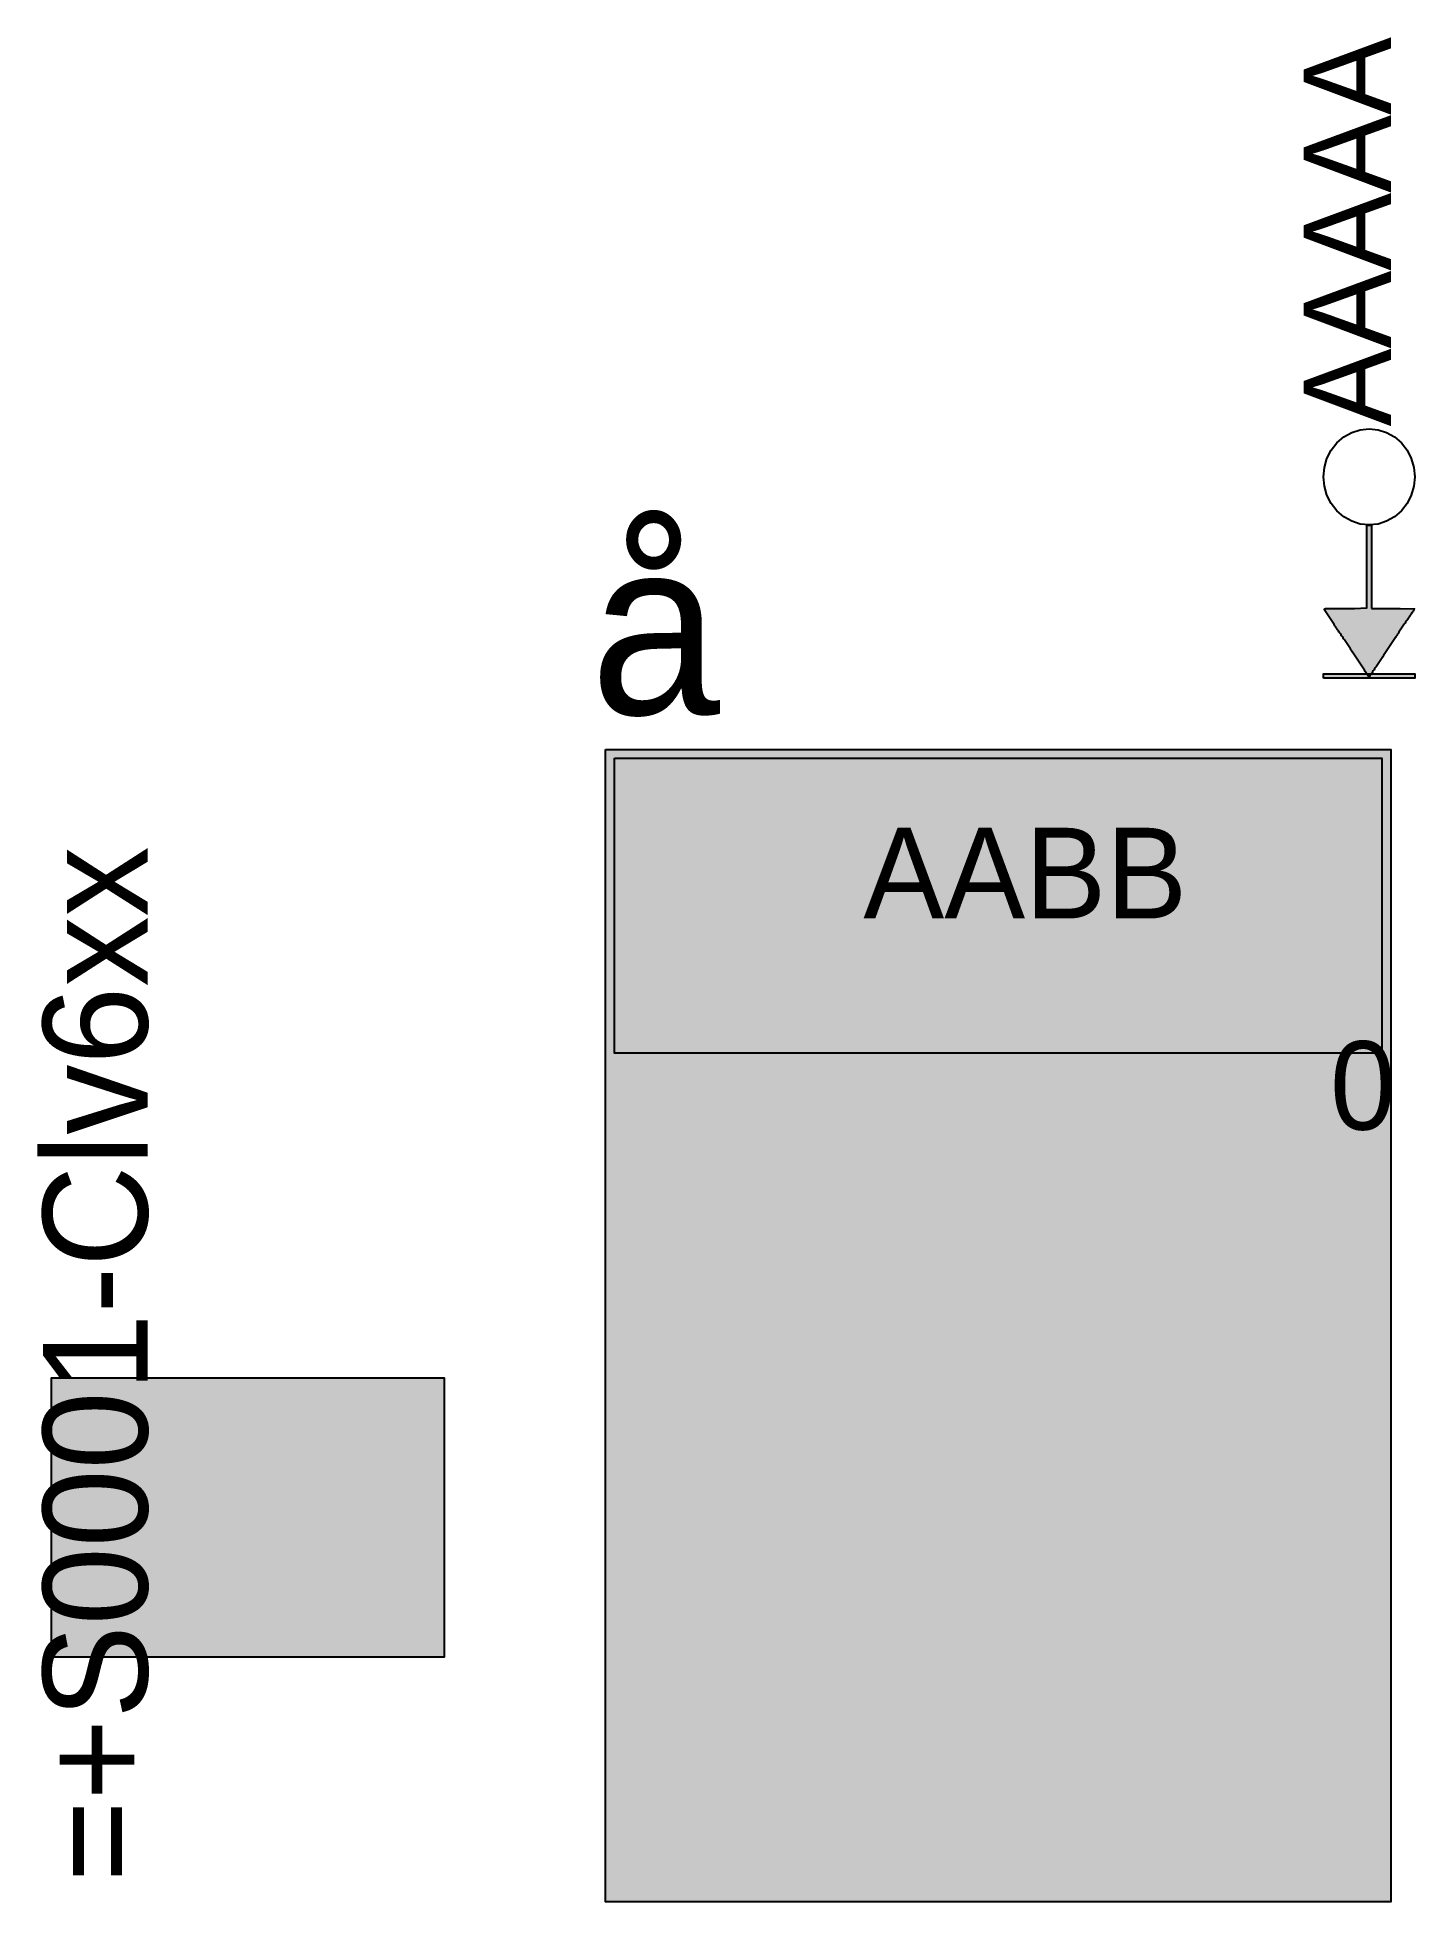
# Model space of a CAD drawing. Extents: x 23 to 181, y 0 to 214.
import ezdxf

# ---------------------------------------------------------------- set-up
doc = ezdxf.new("R2010")
doc.units = 0

msp = doc.modelspace()

# ---------------------------------------------------------------- hatches: boundary and pattern name
at = {"true_color": 0x000000}
for points in [[(175.77, 148.14), (179.06, 148.14), (180.69, 148.09), (180.61, 147.97), (180.53, 147.85), (180.46, 147.74), (180.38, 147.62), (180.3, 147.5), (180.22, 147.39), (180.15, 147.27), (180.07, 147.15), (179.99, 147.04), (179.92, 146.92), (179.84, 146.81), (179.76, 146.69), (179.68, 146.57), (179.61, 146.46), (179.53, 146.34), (179.45, 146.22), (179.38, 146.11), (179.3, 145.99), (179.22, 145.88), (179.14, 145.76), (179.07, 145.64), (178.99, 145.53), (178.91, 145.41), (178.84, 145.29), (178.76, 145.18), (178.68, 145.06), (178.6, 144.95), (178.53, 144.83), (178.45, 144.71), (178.37, 144.6), (178.3, 144.48), (178.22, 144.36), (178.14, 144.25), (178.06, 144.13), (177.99, 144.01), (177.91, 143.9), (177.83, 143.78), (177.75, 143.67), (177.68, 143.55), (177.6, 143.43), (177.52, 143.32), (177.45, 143.2), (177.37, 143.08), (177.29, 142.97), (177.21, 142.85), (177.14, 142.74), (177.06, 142.62), (176.98, 142.5), (176.91, 142.39), (176.83, 142.27), (176.75, 142.15), (176.67, 142.04), (176.6, 141.92), (176.52, 141.8), (176.44, 141.69), (176.37, 141.57), (176.29, 141.46), (176.21, 141.34), (176.13, 141.22), (176.06, 141.11), (175.98, 140.99), (175.9, 140.87), (175.83, 140.76), (175.75, 140.64), (175.67, 140.53), (175.59, 140.41), (175.52, 140.29), (175.44, 140.36), (175.36, 140.48), (175.29, 140.59), (175.21, 140.71), (175.13, 140.82), (175.05, 140.94), (174.98, 141.06), (174.9, 141.17), (174.82, 141.29), (174.75, 141.41), (174.67, 141.52), (174.59, 141.64), (174.51, 141.76), (174.44, 141.87), (174.36, 141.99), (174.28, 142.1), (174.21, 142.22), (174.13, 142.34), (174.05, 142.45), (173.97, 142.57), (173.9, 142.69), (173.82, 142.8), (173.74, 142.92), (173.67, 143.03), (173.59, 143.15), (173.51, 143.27), (173.43, 143.38), (173.36, 143.5), (173.28, 143.62), (173.2, 143.73), (173.12, 143.85), (173.05, 143.97), (172.97, 144.08), (172.89, 144.2), (172.82, 144.31), (172.74, 144.43), (172.66, 144.55), (172.58, 144.66), (172.51, 144.78), (172.43, 144.9), (172.35, 145.01), (172.28, 145.13), (172.2, 145.24), (172.12, 145.36), (172.04, 145.48), (171.97, 145.59), (171.89, 145.71), (171.81, 145.83), (171.74, 145.94), (171.66, 146.06), (171.58, 146.17), (171.5, 146.29), (171.43, 146.41), (171.35, 146.52), (171.27, 146.64), (171.2, 146.76), (171.12, 146.87), (171.04, 146.99), (170.96, 147.11), (170.89, 147.22), (170.81, 147.34), (170.73, 147.45), (170.65, 147.57), (170.58, 147.69), (170.5, 147.8), (170.42, 147.92), (170.35, 148.04), (170.54, 148.14), (173.83, 148.14), (175.23, 148.21), (175.23, 148.33), (175.23, 148.44), (175.23, 148.56), (175.23, 148.68), (175.23, 148.79), (175.23, 148.91), (175.23, 149.02), (175.23, 149.14), (175.23, 149.26), (175.23, 149.37), (175.23, 149.49), (175.23, 149.61), (175.23, 149.72), (175.23, 149.84), (175.23, 149.95), (175.23, 150.07), (175.23, 150.19), (175.23, 150.3), (175.23, 150.42), (175.23, 150.54), (175.23, 150.65), (175.23, 150.77), (175.23, 150.89), (175.23, 151), (175.23, 151.12), (175.23, 151.23), (175.23, 151.35), (175.23, 151.47), (175.23, 151.58), (175.23, 151.7), (175.23, 151.82), (175.23, 151.93), (175.23, 152.05), (175.23, 152.17), (175.23, 152.28), (175.23, 152.4), (175.23, 152.51), (175.23, 152.63), (175.23, 152.75), (175.23, 152.86), (175.23, 152.98), (175.23, 153.1), (175.23, 153.21), (175.23, 153.33), (175.23, 153.45), (175.23, 153.56), (175.23, 153.68), (175.23, 153.79), (175.23, 153.91), (175.23, 154.03), (175.23, 154.14), (175.23, 154.26), (175.23, 154.38), (175.23, 154.49), (175.23, 154.61), (175.23, 154.72), (175.23, 154.84), (175.23, 154.96), (175.23, 155.07), (175.23, 155.19), (175.23, 155.31), (175.23, 155.42), (175.23, 155.54), (175.23, 155.66), (175.23, 155.77), (175.23, 155.89), (175.23, 156), (175.23, 156.12), (175.23, 156.24), (175.23, 156.35), (175.23, 156.47), (175.23, 156.59), (175.23, 156.7), (175.23, 156.82), (175.23, 156.94), (175.23, 157.05), (175.23, 157.17), (175.23, 157.28), (175.23, 157.4), (175.23, 157.52), (175.23, 157.63), (175.77, 157.68), (175.77, 157.57), (175.77, 157.45), (175.77, 157.33), (175.77, 157.22), (175.77, 157.1), (175.77, 156.99), (175.77, 156.87), (175.77, 156.75), (175.77, 156.64), (175.77, 156.52), (175.77, 156.4), (175.77, 156.29), (175.77, 156.17), (175.77, 156.05), (175.77, 155.94), (175.77, 155.82), (175.77, 155.71), (175.77, 155.59), (175.77, 155.47), (175.77, 155.36), (175.77, 155.24), (175.77, 155.12), (175.77, 155.01), (175.77, 154.89), (175.77, 154.77), (175.77, 154.66), (175.77, 154.54), (175.77, 154.43), (175.77, 154.31), (175.77, 154.19), (175.77, 154.08), (175.77, 153.96), (175.77, 153.84), (175.77, 153.73), (175.77, 153.61), (175.77, 153.49), (175.77, 153.38), (175.77, 153.26), (175.77, 153.15), (175.77, 153.03), (175.77, 152.91), (175.77, 152.8), (175.77, 152.68), (175.77, 152.56), (175.77, 152.45), (175.77, 152.33), (175.77, 152.21), (175.77, 152.1), (175.77, 151.98), (175.77, 151.87), (175.77, 151.75), (175.77, 151.63), (175.77, 151.52), (175.77, 151.4), (175.77, 151.28), (175.77, 151.17), (175.77, 151.05), (175.77, 150.94), (175.77, 150.82), (175.77, 150.7), (175.77, 150.59), (175.77, 150.47), (175.77, 150.35), (175.77, 150.24), (175.77, 150.12), (175.77, 150), (175.77, 149.89), (175.77, 149.77), (175.77, 149.66), (175.77, 149.54), (175.77, 149.42), (175.77, 149.31), (175.77, 149.19), (175.77, 149.07), (175.77, 148.96), (175.77, 148.84), (175.77, 148.72), (175.77, 148.61), (175.77, 148.49), (175.77, 148.38), (175.77, 148.26), (175.77, 148.14)], [(170.27, 140.14), (170.27, 140.66), (180.73, 140.66), (180.73, 140.14)]]:
    msp.add_hatch(color=256, dxfattribs=at).paths.add_polyline_path(points, flags=0)
at = {"true_color": 0xffffff}
for points in [[(88, 132), (178, 132), (178, 0), (88, 0)], [(24.5, 28), (24.5, 60), (69.5, 60), (69.5, 28)]]:
    msp.add_hatch(color=256, dxfattribs=at).paths.add_polyline_path(points, flags=0)
at = {"true_color": 0x6fd892}
msp.add_hatch(color=256, dxfattribs=at).paths.add_polyline_path([(89, 131), (176.97, 131), (176.97, 97.22), (89, 97.22)], flags=0)

# ---------------------------------------------------------------- linework, layer by layer
at = {"true_color": 0x000000}
for points in [[(175.5, 168.73), (176.52, 168.62), (177.5, 168.31), (178.4, 167.8), (179.19, 167.11), (179.84, 166.28), (180.33, 165.33), (180.62, 164.29), (180.73, 163.22), (180.62, 162.14), (180.33, 161.11), (179.84, 160.16), (179.19, 159.32), (178.4, 158.64), (177.5, 158.13), (176.52, 157.81), (175.5, 157.71), (174.48, 157.81), (173.5, 158.13), (172.6, 158.64), (171.81, 159.32), (171.16, 160.16), (170.67, 161.11), (170.38, 162.14), (170.27, 163.22), (170.38, 164.29), (170.67, 165.33), (171.16, 166.28), (171.81, 167.11), (172.6, 167.8), (173.5, 168.31), (174.48, 168.62)], [(175.77, 148.14), (179.06, 148.14), (180.69, 148.09), (180.61, 147.97), (180.53, 147.85), (180.46, 147.74), (180.38, 147.62), (180.3, 147.5), (180.22, 147.39), (180.15, 147.27), (180.07, 147.15), (179.99, 147.04), (179.92, 146.92), (179.84, 146.81), (179.76, 146.69), (179.68, 146.57), (179.61, 146.46), (179.53, 146.34), (179.45, 146.22), (179.38, 146.11), (179.3, 145.99), (179.22, 145.88), (179.14, 145.76), (179.07, 145.64), (178.99, 145.53), (178.91, 145.41), (178.84, 145.29), (178.76, 145.18), (178.68, 145.06), (178.6, 144.95), (178.53, 144.83), (178.45, 144.71), (178.37, 144.6), (178.3, 144.48), (178.22, 144.36), (178.14, 144.25), (178.06, 144.13), (177.99, 144.01), (177.91, 143.9), (177.83, 143.78), (177.75, 143.67), (177.68, 143.55), (177.6, 143.43), (177.52, 143.32), (177.45, 143.2), (177.37, 143.08), (177.29, 142.97), (177.21, 142.85), (177.14, 142.74), (177.06, 142.62), (176.98, 142.5), (176.91, 142.39), (176.83, 142.27), (176.75, 142.15), (176.67, 142.04), (176.6, 141.92), (176.52, 141.8), (176.44, 141.69), (176.37, 141.57), (176.29, 141.46), (176.21, 141.34), (176.13, 141.22), (176.06, 141.11), (175.98, 140.99), (175.9, 140.87), (175.83, 140.76), (175.75, 140.64), (175.67, 140.53), (175.59, 140.41), (175.52, 140.29), (175.44, 140.36), (175.36, 140.48), (175.29, 140.59), (175.21, 140.71), (175.13, 140.82), (175.05, 140.94), (174.98, 141.06), (174.9, 141.17), (174.82, 141.29), (174.75, 141.41), (174.67, 141.52), (174.59, 141.64), (174.51, 141.76), (174.44, 141.87), (174.36, 141.99), (174.28, 142.1), (174.21, 142.22), (174.13, 142.34), (174.05, 142.45), (173.97, 142.57), (173.9, 142.69), (173.82, 142.8), (173.74, 142.92), (173.67, 143.03), (173.59, 143.15), (173.51, 143.27), (173.43, 143.38), (173.36, 143.5), (173.28, 143.62), (173.2, 143.73), (173.12, 143.85), (173.05, 143.97), (172.97, 144.08), (172.89, 144.2), (172.82, 144.31), (172.74, 144.43), (172.66, 144.55), (172.58, 144.66), (172.51, 144.78), (172.43, 144.9), (172.35, 145.01), (172.28, 145.13), (172.2, 145.24), (172.12, 145.36), (172.04, 145.48), (171.97, 145.59), (171.89, 145.71), (171.81, 145.83), (171.74, 145.94), (171.66, 146.06), (171.58, 146.17), (171.5, 146.29), (171.43, 146.41), (171.35, 146.52), (171.27, 146.64), (171.2, 146.76), (171.12, 146.87), (171.04, 146.99), (170.96, 147.11), (170.89, 147.22), (170.81, 147.34), (170.73, 147.45), (170.65, 147.57), (170.58, 147.69), (170.5, 147.8), (170.42, 147.92), (170.35, 148.04), (170.54, 148.14), (173.83, 148.14), (175.23, 148.21), (175.23, 148.33), (175.23, 148.44), (175.23, 148.56), (175.23, 148.68), (175.23, 148.79), (175.23, 148.91), (175.23, 149.02), (175.23, 149.14), (175.23, 149.26), (175.23, 149.37), (175.23, 149.49), (175.23, 149.61), (175.23, 149.72), (175.23, 149.84), (175.23, 149.95), (175.23, 150.07), (175.23, 150.19), (175.23, 150.3), (175.23, 150.42), (175.23, 150.54), (175.23, 150.65), (175.23, 150.77), (175.23, 150.89), (175.23, 151), (175.23, 151.12), (175.23, 151.23), (175.23, 151.35), (175.23, 151.47), (175.23, 151.58), (175.23, 151.7), (175.23, 151.82), (175.23, 151.93), (175.23, 152.05), (175.23, 152.17), (175.23, 152.28), (175.23, 152.4), (175.23, 152.51), (175.23, 152.63), (175.23, 152.75), (175.23, 152.86), (175.23, 152.98), (175.23, 153.1), (175.23, 153.21), (175.23, 153.33), (175.23, 153.45), (175.23, 153.56), (175.23, 153.68), (175.23, 153.79), (175.23, 153.91), (175.23, 154.03), (175.23, 154.14), (175.23, 154.26), (175.23, 154.38), (175.23, 154.49), (175.23, 154.61), (175.23, 154.72), (175.23, 154.84), (175.23, 154.96), (175.23, 155.07), (175.23, 155.19), (175.23, 155.31), (175.23, 155.42), (175.23, 155.54), (175.23, 155.66), (175.23, 155.77), (175.23, 155.89), (175.23, 156), (175.23, 156.12), (175.23, 156.24), (175.23, 156.35), (175.23, 156.47), (175.23, 156.59), (175.23, 156.7), (175.23, 156.82), (175.23, 156.94), (175.23, 157.05), (175.23, 157.17), (175.23, 157.28), (175.23, 157.4), (175.23, 157.52), (175.23, 157.63), (175.77, 157.68), (175.77, 157.57), (175.77, 157.45), (175.77, 157.33), (175.77, 157.22), (175.77, 157.1), (175.77, 156.99), (175.77, 156.87), (175.77, 156.75), (175.77, 156.64), (175.77, 156.52), (175.77, 156.4), (175.77, 156.29), (175.77, 156.17), (175.77, 156.05), (175.77, 155.94), (175.77, 155.82), (175.77, 155.71), (175.77, 155.59), (175.77, 155.47), (175.77, 155.36), (175.77, 155.24), (175.77, 155.12), (175.77, 155.01), (175.77, 154.89), (175.77, 154.77), (175.77, 154.66), (175.77, 154.54), (175.77, 154.43), (175.77, 154.31), (175.77, 154.19), (175.77, 154.08), (175.77, 153.96), (175.77, 153.84), (175.77, 153.73), (175.77, 153.61), (175.77, 153.49), (175.77, 153.38), (175.77, 153.26), (175.77, 153.15), (175.77, 153.03), (175.77, 152.91), (175.77, 152.8), (175.77, 152.68), (175.77, 152.56), (175.77, 152.45), (175.77, 152.33), (175.77, 152.21), (175.77, 152.1), (175.77, 151.98), (175.77, 151.87), (175.77, 151.75), (175.77, 151.63), (175.77, 151.52), (175.77, 151.4), (175.77, 151.28), (175.77, 151.17), (175.77, 151.05), (175.77, 150.94), (175.77, 150.82), (175.77, 150.7), (175.77, 150.59), (175.77, 150.47), (175.77, 150.35), (175.77, 150.24), (175.77, 150.12), (175.77, 150), (175.77, 149.89), (175.77, 149.77), (175.77, 149.66), (175.77, 149.54), (175.77, 149.42), (175.77, 149.31), (175.77, 149.19), (175.77, 149.07), (175.77, 148.96), (175.77, 148.84), (175.77, 148.72), (175.77, 148.61), (175.77, 148.49), (175.77, 148.38), (175.77, 148.26), (175.77, 148.14)], [(170.27, 140.14), (170.27, 140.66), (180.73, 140.66), (180.73, 140.14)], [(88, 132), (178, 132), (178, 0), (88, 0)], [(24.5, 28), (24.5, 60), (69.5, 60), (69.5, 28)]]:
    msp.add_lwpolyline(points, close=True, dxfattribs=at)
at = {"true_color": 0x6fd892}
msp.add_lwpolyline([(89, 131), (176.97, 131), (176.97, 97.22), (89, 97.22)], close=True, dxfattribs=at)

# ---------------------------------------------------------------- texts
at = {"true_color": 0x000000}
for s, height, p in [('AAAAA', 10, (178, 169)), ('=+S0001-Clv6xx', 12, (35.5, 2.23))]:
    msp.add_text(s, height=height, rotation=90, dxfattribs=at).set_placement(p)
for s, height, p in [('å', 20, (86.23, 136)), ('AABB', 10.4, (117.53, 112.63)), ('0', 10.13, (171.02, 88.44))]:
    msp.add_text(s, height=height, dxfattribs=at).set_placement(p)

doc.saveas('drawing.dxf')
